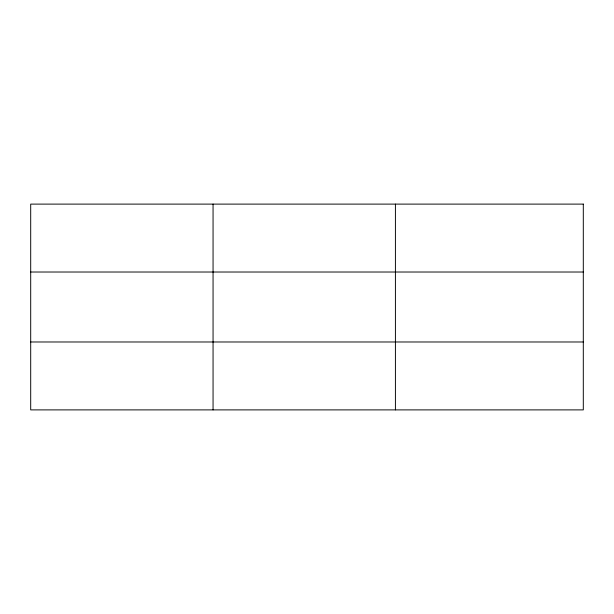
<?xml version="1.0" encoding="UTF-8"?>
<svg xmlns="http://www.w3.org/2000/svg" width="614" height="614" viewBox="0 0 614 614"><rect width="100%" height="100%" fill="white"/><g stroke="black" fill="none" stroke-linecap="round" stroke-linejoin="round"><path stroke-width="0.92" d="M213.058 204.109L213.058 409.891M395.416 204.109L395.416 409.891M30.7 272.017L583.3 272.017M30.7 341.983L583.3 341.983M583.3 204.109L583.3 409.891L30.7 409.891L30.7 204.109L583.3 204.109"/></g></svg>
